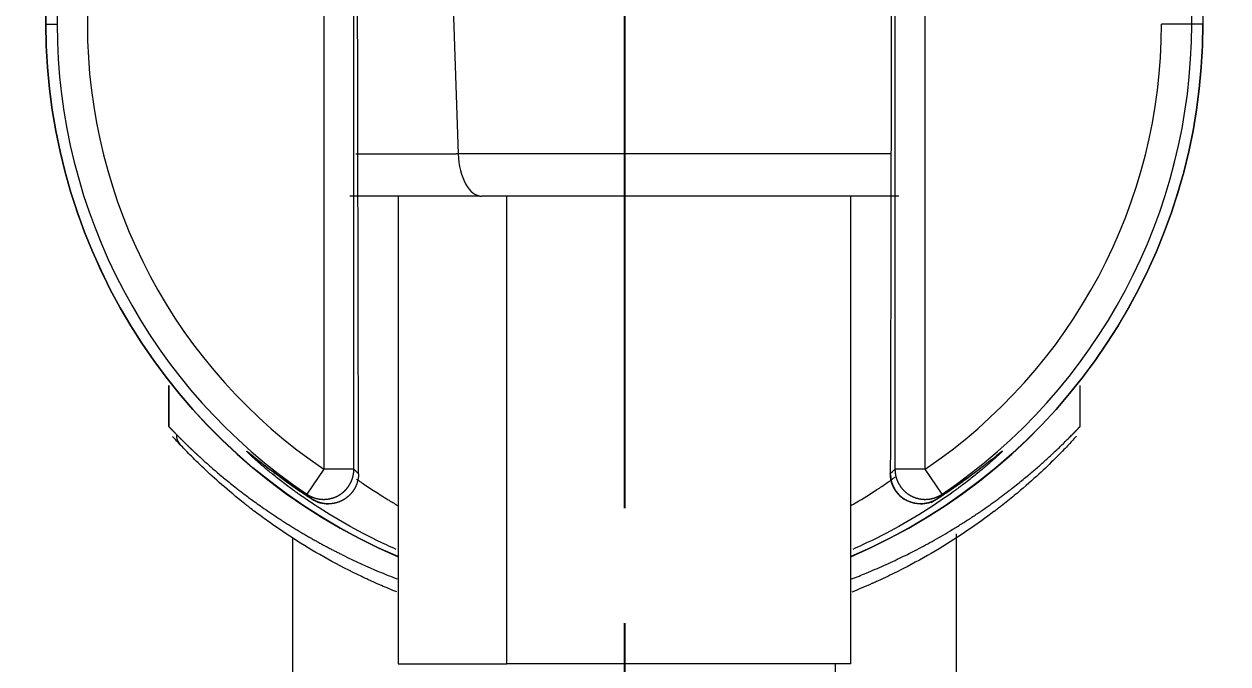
# Model space of a CAD drawing. Header units: millimetres. Extents: x 2915 to 5291, y 1031 to 4391.
# Drawn here: x 4762.4 to 4802.29, y 2515.48 to 2536.68 of the extents above; entities that cross this region are included whole.
import ezdxf

# ---------------------------------------------------------------- set-up
doc = ezdxf.new("R2010")
doc.units = ezdxf.units.MM
doc.linetypes.add('CENTERX2', pattern=[20.32, 12.7, -2.54, 2.54, -2.54])
doc.layers.add('CENTER', color=1, linetype='CENTERX2')
doc.styles.get("Standard").update_dxf_attribs({"font": 'arial.ttf'})
doc.dimstyles.new('ISO-25', dxfattribs={"dimtxt": 17, "dimasz": 17, "dimexe": 1.25, "dimexo": 0.625, "dimgap": 5, "dimtad": 1, "dimtih": 1, "dimtoh": 1, "dimdec": 1, "dimdsep": 46, "dimtxsty": 'Standard', "dimcen": 0, "dimclrd": 3, "dimclre": 3, "dimclrt": 4, "dimadec": 0, "dimazin": 0, "dimtfac": 1, "dimtdec": 1, "dimtmove": 0, "dimatfit": 3, "dimfxl": 1, "dimarcsym": 0})

# ---------------------------------------------------------------- blocks, each defined once
blk = doc.blocks.new('*D11')
at = {"color": 3, "lineweight": -2, "transparency": 16777216}
for p, q in [((4462.48, 3133.446), (4222.196, 3133.446)), ((4223.446, 3116.446), (4223.446, 2549.911)), ((4223.446, 1951.089), (4223.446, 2517.623)), ((4801.666, 1934.089), (4222.196, 1934.089))]:
    blk.add_line(p, q, dxfattribs=at)
at = {"color": 3, "transparency": 16777216}
for points in [[(4220.612, 3116.446), (4226.279, 3116.446), (4223.446, 3133.446)], [(4220.612, 1951.089), (4226.279, 1951.089), (4223.446, 1934.089)]]:
    blk.add_solid(points, dxfattribs=at)
at = {"layer": 'Defpoints', "color": 0, "transparency": 16777216}
for p in [(4463.105, 3133.446), (4223.446, 1934.089), (4802.291, 1934.089)]:
    blk.add_point(p, dxfattribs=at)
at = {"color": 4, "transparency": 16777216, "insert": (4223.446, 2533.767), "char_height": 17, "attachment_point": 5}
blk.add_mtext('(1180~1430)', dxfattribs=at)

msp = doc.modelspace()

# ---------------------------------------------------------------- linework, layer by layer
at = {"linetype": 'Continuous', "lineweight": 13, "extrusion": (0, 1, 0)}
for p, q in [((4775.824, 2560.27), (4776.782, 2532.384)), ((4772.326, 2551.431), (4772.326, 2521.935)), ((4773.325, 2521.935), (4773.325, 2551.431)), ((4792.257, 2521.935), (4792.257, 2551.431)), ((4763.12, 2536.683), (4763.492, 2536.683)), ((4801.091, 2536.683), (4800.091, 2536.683)), ((4801.463, 2536.683), (4801.091, 2536.683)), ((4773.386, 2532.384), (4776.711, 2532.384)), ((4776.782, 2532.384), (4776.711, 2532.384)), ((4791.13, 2532.384), (4776.782, 2532.384)), ((4778.391, 2515.483), (4778.391, 2530.983)), ((4767.191, 2523.35), (4767.191, 2524.708)), ((4772.326, 2521.935), (4771.766, 2521.106)), ((4773.325, 2521.935), (4772.326, 2521.935)), ((4792.257, 2521.935), (4791.258, 2521.935)), ((4792.817, 2521.106), (4792.257, 2521.935))]:
    msp.add_line(p, q, dxfattribs=at)
at = {"linetype": 'Continuous', "lineweight": 18, "extrusion": (0, 1, 0)}
for p, q in [((4791.258, 2551.431), (4791.258, 2521.935)), ((4777.501, 2530.983), (4773.196, 2530.983)), ((4774.791, 2530.983), (4774.791, 2515.483)), ((4777.501, 2530.983), (4777.561, 2530.983)), ((4791.387, 2530.983), (4777.561, 2530.983)), ((4789.791, 2515.483), (4789.791, 2530.983)), ((4767.191, 2524.708), (4767.191, 2523.35)), ((4797.391, 2523.35), (4797.391, 2524.708)), ((4793.291, 2520.956), (4793.291, 2520.97)), ((4771.291, 2519.662), (4771.291, 2282.484)), ((4793.291, 2282.484), (4793.291, 2519.789)), ((4774.791, 2515.483), (4778.391, 2515.483)), ((4789.791, 2515.483), (4778.391, 2515.483))]:
    msp.add_line(p, q, dxfattribs=at)
at = {"linetype": 'Continuous', "lineweight": 13}
for radius, start, end in [(18.799, 124.0485, 180), (18.799, 0, 55.9515), (17.799, 124.0485, 235.9515), (18.799, 180, 235.9515), (17.799, 304.0485, 0.0007), (18.799, 304.0485, 0)]:
    msp.add_arc((4782.291, 2536.683), radius, start, end, dxfattribs=at)
at = {"linetype": 'Continuous', "lineweight": 18}
for centre, radius, start, end in [((4782.291, 2536.683), 19.175, 128.2528, 180), ((4782.291, 2536.683), 19.175, 0, 51.7472), ((4782.291, 2536.683), 19.175, 180, 246.9769), ((4782.291, 2536.683), 19.172, 180, 246.9698), ((4782.291, 2536.683), 19.175, 293.0231, 0), ((4782.291, 2536.683), 19.172, 293.0302, 0), ((4792.103, 2521.785), 1, 179.9103, 182.4278), ((4792.103, 2521.785), 1, 182.4278, 270), ((4772.48, 2521.785), 1, 237.3519, 270), ((4792.103, 2521.785), 1, 270, 302.3973)]:
    msp.add_arc(centre, radius, start, end, dxfattribs=at)
at = {"linetype": 'Continuous', "lineweight": 18, "extrusion": (0, 0, -1)}
for start, end in [(0, 51.7416), (128.2584, 180)]:
    msp.add_arc((-4782.291, 2536.683), 19.172, start, end, dxfattribs=at)
at = {"linetype": 'Continuous', "lineweight": 13, "extrusion": (0, 0, -1)}
for start, end in [(293.0287, 0), (180, 246.9713)]:
    msp.add_arc((-4782.291, 2536.683), 19.172, start, end, dxfattribs=at)
at = {"linetype": 'Continuous', "lineweight": 13}
msp.add_ellipse((4777.561, 2532.483), major_axis=(0, -1.5), ratio=0.520085, start_param=4.778395, end_param=6.283185, dxfattribs=at)
at = {"linetype": 'Continuous', "lineweight": 18}
for points, degree in [([(4773.48, 2521.785), (4773.459, 2531.696), (4773.44, 2541.61), (4773.422, 2551.525)], 3), ([(4791.161, 2551.525), (4791.143, 2541.61), (4791.124, 2531.696), (4791.103, 2521.785)], 3), ([(4789.291, 2514.781), (4789.291, 2515.483)], 1)]:
    msp.add_open_spline(points, degree=degree, dxfattribs=at)
for points, knots in [([(4767.191, 2523.35), (4767.191, 2523.35), (4767.192, 2523.35), (4767.192, 2523.349), (4767.192, 2523.349), (4767.193, 2523.348), (4767.194, 2523.347), (4767.195, 2523.346), (4767.196, 2523.345), (4767.197, 2523.343), (4767.199, 2523.341), (4767.201, 2523.339), (4767.203, 2523.337), (4767.205, 2523.335), (4767.207, 2523.332), (4767.21, 2523.33), (4767.213, 2523.327), (4767.216, 2523.324), (4767.219, 2523.32), (4767.222, 2523.317), (4767.226, 2523.313), (4767.23, 2523.309), (4767.233, 2523.305), (4767.238, 2523.301), (4767.242, 2523.296), (4767.246, 2523.291), (4767.251, 2523.286), (4767.256, 2523.281), (4767.261, 2523.276), (4767.267, 2523.27), (4767.272, 2523.264), (4767.278, 2523.258), (4767.284, 2523.252), (4767.29, 2523.246), (4767.296, 2523.239), (4767.303, 2523.232), (4767.309, 2523.226), (4767.316, 2523.218), (4767.323, 2523.211), (4767.331, 2523.203), (4767.338, 2523.196), (4767.346, 2523.188), (4767.354, 2523.179), (4767.362, 2523.171), (4767.371, 2523.162), (4767.379, 2523.154), (4767.388, 2523.145), (4767.397, 2523.135), (4767.406, 2523.126), (4767.415, 2523.116), (4767.425, 2523.107), (4767.435, 2523.097), (4767.441, 2523.09), (4767.445, 2523.086)], [0, 0, 0, 0, 0.019123, 0.038262, 0.057416, 0.076585, 0.095771, 0.114972, 0.13419, 0.153424, 0.172676, 0.191945, 0.211231, 0.230535, 0.249857, 0.269197, 0.288556, 0.307934, 0.327331, 0.346747, 0.366182, 0.385638, 0.405114, 0.42461, 0.444127, 0.463664, 0.483223, 0.502803, 0.522405, 0.542029, 0.561675, 0.581343, 0.601034, 0.620749, 0.640486, 0.660246, 0.680031, 0.699839, 0.719672, 0.739528, 0.75941, 0.779316, 0.799248, 0.819205, 0.839188, 0.859196, 0.879231, 0.899292, 0.919379, 0.939494, 0.959635, 0.979804, 1, 1, 1, 1]), ([(4767.445, 2523.086), (4767.444, 2523.055), (4767.447, 2522.992), (4767.48, 2522.869), (4767.531, 2522.787), (4767.573, 2522.743)], [0, 0, 0, 0, 0.249889, 0.499926, 1, 1, 1, 1]), ([(4767.445, 2523.086), (4767.448, 2523.083), (4767.454, 2523.077), (4767.463, 2523.068), (4767.473, 2523.058), (4767.482, 2523.048), (4767.492, 2523.038), (4767.502, 2523.028), (4767.513, 2523.017), (4767.523, 2523.007), (4767.534, 2522.996), (4767.545, 2522.985), (4767.556, 2522.974), (4767.567, 2522.962), (4767.579, 2522.951), (4767.59, 2522.939), (4767.602, 2522.927), (4767.614, 2522.915), (4767.627, 2522.903), (4767.639, 2522.89), (4767.652, 2522.878), (4767.665, 2522.865), (4767.678, 2522.852), (4767.691, 2522.839), (4767.705, 2522.825), (4767.719, 2522.812), (4767.733, 2522.798), (4767.747, 2522.784), (4767.761, 2522.77), (4767.776, 2522.756), (4767.791, 2522.741), (4767.806, 2522.727), (4767.821, 2522.712), (4767.836, 2522.697), (4767.852, 2522.682), (4767.868, 2522.666), (4767.884, 2522.651), (4767.901, 2522.635), (4767.917, 2522.619), (4767.934, 2522.603), (4767.951, 2522.587), (4767.969, 2522.571), (4767.986, 2522.554), (4768.004, 2522.537), (4768.022, 2522.52), (4768.04, 2522.503), (4768.059, 2522.486), (4768.078, 2522.468), (4768.097, 2522.45), (4768.116, 2522.432), (4768.135, 2522.414), (4768.155, 2522.396), (4768.175, 2522.378), (4768.195, 2522.359), (4768.283, 2522.279), (4768.452, 2522.125), (4768.729, 2521.882), (4769.055, 2521.609), (4769.335, 2521.385), (4769.55, 2521.218), (4769.685, 2521.114), (4769.843, 2520.995), (4770.025, 2520.861), (4770.234, 2520.712), (4770.471, 2520.548), (4770.737, 2520.369), (4770.97, 2520.217), (4771.156, 2520.099), (4771.284, 2520.019), (4771.411, 2519.941), (4771.538, 2519.865), (4771.664, 2519.79), (4771.79, 2519.716), (4771.915, 2519.645), (4772.039, 2519.575), (4772.163, 2519.506), (4772.285, 2519.439), (4772.407, 2519.374), (4772.527, 2519.31), (4772.646, 2519.248), (4772.764, 2519.188), (4772.881, 2519.129), (4773.33, 2518.905), (4773.949, 2518.622), (4774.561, 2518.377), (4774.764, 2518.299)], [0, 0, 0, 0, 0.003634, 0.00728, 0.010937, 0.014607, 0.018289, 0.021983, 0.025689, 0.029407, 0.033137, 0.03688, 0.040634, 0.044401, 0.048181, 0.051972, 0.055776, 0.059592, 0.063421, 0.067262, 0.071116, 0.074982, 0.078861, 0.082752, 0.086656, 0.090572, 0.094502, 0.098443, 0.102398, 0.106365, 0.110345, 0.114337, 0.118343, 0.122361, 0.126392, 0.130436, 0.134493, 0.138563, 0.142645, 0.146741, 0.15085, 0.154971, 0.159106, 0.163254, 0.167415, 0.171589, 0.175776, 0.179976, 0.184189, 0.188416, 0.192655, 0.196908, 0.201175, 0.205454, 0.209747, 0.256267, 0.306694, 0.361046, 0.419334, 0.435988, 0.455338, 0.477382, 0.502122, 0.529557, 0.559688, 0.592514, 0.628035, 0.642894, 0.657516, 0.671901, 0.686049, 0.69996, 0.713633, 0.72707, 0.74027, 0.753233, 0.765959, 0.778448, 0.7907, 0.802716, 0.814496, 0.826038, 0.837345, 0.946844, 1, 1, 1, 1]), ([(4789.822, 2518.3), (4789.985, 2518.363), (4790.348, 2518.507), (4790.902, 2518.746), (4791.373, 2518.965), (4791.737, 2519.146), (4792.002, 2519.282), (4792.278, 2519.428), (4792.564, 2519.586), (4792.858, 2519.755), (4793.16, 2519.934), (4793.413, 2520.09), (4793.616, 2520.219), (4793.767, 2520.317), (4793.916, 2520.415), (4794.062, 2520.514), (4794.205, 2520.612), (4794.344, 2520.71), (4794.478, 2520.806), (4794.608, 2520.899), (4794.733, 2520.991), (4794.853, 2521.081), (4794.97, 2521.169), (4795.113, 2521.28), (4795.28, 2521.411), (4795.466, 2521.56), (4795.637, 2521.701), (4795.795, 2521.834), (4795.941, 2521.959), (4796.075, 2522.077), (4796.199, 2522.187), (4796.351, 2522.325), (4796.524, 2522.485), (4796.708, 2522.659), (4796.866, 2522.813), (4797, 2522.947), (4797.083, 2523.031), (4797.13, 2523.078), (4797.149, 2523.097), (4797.167, 2523.116), (4797.184, 2523.133), (4797.201, 2523.15), (4797.216, 2523.167), (4797.232, 2523.182), (4797.246, 2523.197), (4797.26, 2523.211), (4797.273, 2523.225), (4797.285, 2523.238), (4797.297, 2523.25), (4797.308, 2523.261), (4797.318, 2523.272), (4797.328, 2523.282), (4797.336, 2523.291), (4797.345, 2523.3), (4797.352, 2523.308), (4797.359, 2523.315), (4797.365, 2523.322), (4797.371, 2523.328), (4797.376, 2523.333), (4797.38, 2523.337), (4797.384, 2523.341), (4797.386, 2523.344), (4797.389, 2523.347), (4797.39, 2523.349), (4797.391, 2523.35), (4797.391, 2523.35), (4797.391, 2523.35)], [0, 0, 0, 0, 0.035627, 0.080148, 0.126614, 0.147211, 0.169241, 0.192704, 0.217602, 0.243934, 0.271701, 0.300903, 0.315894, 0.33089, 0.34589, 0.360893, 0.375901, 0.390912, 0.405494, 0.419862, 0.434015, 0.447955, 0.46168, 0.475192, 0.49994, 0.523828, 0.546855, 0.569024, 0.590336, 0.610792, 0.630393, 0.649143, 0.686706, 0.722989, 0.758013, 0.791803, 0.824387, 0.830654, 0.836904, 0.843137, 0.849352, 0.855551, 0.861734, 0.8679, 0.874051, 0.880186, 0.886305, 0.892409, 0.898499, 0.904574, 0.910634, 0.91668, 0.922712, 0.928731, 0.934737, 0.940729, 0.946709, 0.952676, 0.958632, 0.964575, 0.970506, 0.976427, 0.982336, 0.988234, 0.994122, 1, 1, 1, 1]), ([(4797.391, 2523.35), (4797.391, 2523.35), (4797.391, 2523.35), (4797.391, 2523.349), (4797.391, 2523.349), (4797.39, 2523.348), (4797.389, 2523.347), (4797.388, 2523.346), (4797.387, 2523.345), (4797.386, 2523.343), (4797.384, 2523.342), (4797.382, 2523.34), (4797.38, 2523.338), (4797.378, 2523.335), (4797.376, 2523.333), (4797.373, 2523.33), (4797.37, 2523.327), (4797.368, 2523.324), (4797.364, 2523.321), (4797.361, 2523.317), (4797.358, 2523.314), (4797.354, 2523.31), (4797.35, 2523.306), (4797.346, 2523.301), (4797.342, 2523.297), (4797.337, 2523.292), (4797.333, 2523.287), (4797.328, 2523.282), (4797.323, 2523.277), (4797.317, 2523.271), (4797.312, 2523.266), (4797.306, 2523.26), (4797.301, 2523.254), (4797.294, 2523.247), (4797.288, 2523.241), (4797.282, 2523.234), (4797.275, 2523.227), (4797.268, 2523.22), (4797.261, 2523.213), (4797.254, 2523.206), (4797.247, 2523.198), (4797.239, 2523.19), (4797.231, 2523.182), (4797.223, 2523.174), (4797.215, 2523.165), (4797.207, 2523.156), (4797.198, 2523.148), (4797.189, 2523.138), (4797.18, 2523.129), (4797.171, 2523.12), (4797.161, 2523.11), (4797.152, 2523.1), (4797.145, 2523.093), (4797.142, 2523.09)], [0, 0, 0, 0, 0.019102, 0.03822, 0.057354, 0.076505, 0.095673, 0.114857, 0.134059, 0.153279, 0.172516, 0.191771, 0.211045, 0.230337, 0.249648, 0.268979, 0.288329, 0.307698, 0.327088, 0.346497, 0.365927, 0.385378, 0.40485, 0.424343, 0.443857, 0.463394, 0.482952, 0.502532, 0.522135, 0.541761, 0.56141, 0.581082, 0.600778, 0.620497, 0.64024, 0.660008, 0.6798, 0.699616, 0.719458, 0.739325, 0.759218, 0.779136, 0.79908, 0.81905, 0.839047, 0.85907, 0.87912, 0.899198, 0.919303, 0.939435, 0.959595, 0.979783, 1, 1, 1, 1]), ([(4767.573, 2522.743), (4767.484, 2522.837), (4767.418, 2522.908), (4767.344, 2522.989), (4767.324, 2523.01), (4767.318, 2523.017)], [0, 0, 0, 0, 0.571766, 0.571766, 1, 1, 1, 1]), ([(4774.744, 2517.868), (4774.574, 2517.937), (4774.294, 2518.053), (4773.964, 2518.2), (4773.776, 2518.286), (4773.682, 2518.33), (4773.635, 2518.352), (4773.612, 2518.363), (4773.6, 2518.368), (4773.594, 2518.371), (4773.592, 2518.373), (4773.59, 2518.373), (4773.589, 2518.374), (4773.589, 2518.374), (4773.194, 2518.562), (4772.818, 2518.756), (4772.101, 2519.153), (4771.762, 2519.356), (4771.117, 2519.765), (4770.812, 2519.971), (4770.38, 2520.279), (4770.24, 2520.381), (4770.036, 2520.534), (4769.936, 2520.611), (4769.821, 2520.7), (4769.765, 2520.744), (4769.737, 2520.766), (4769.723, 2520.777), (4769.716, 2520.783), (4769.712, 2520.786), (4769.71, 2520.787), (4769.71, 2520.788), (4769.709, 2520.788), (4769.709, 2520.788), (4769.428, 2521.011), (4769.175, 2521.223), (4768.723, 2521.618), (4768.524, 2521.801), (4768.173, 2522.133), (4768.022, 2522.282), (4767.765, 2522.542), (4767.659, 2522.653), (4767.573, 2522.743)], [0, 0, 0, 0, 0.043493, 0.071626, 0.085692, 0.092725, 0.096242, 0.098, 0.098879, 0.099319, 0.099538, 0.099648, 0.099648, 0.099758, 0.099758, 0.212288, 0.212288, 0.324819, 0.324819, 0.437349, 0.437349, 0.493614, 0.493614, 0.521746, 0.535813, 0.542846, 0.546362, 0.548121, 0.549, 0.549439, 0.549659, 0.549769, 0.549769, 0.549879, 0.549879, 0.662409, 0.662409, 0.77494, 0.77494, 0.88747, 0.88747, 1, 1, 1, 1]), ([(4797.267, 2523.02), (4797.267, 2523.02), (4797.265, 2523.017), (4797.238, 2522.988), (4797.141, 2522.883), (4797.069, 2522.805), (4796.878, 2522.605), (4796.759, 2522.481), (4796.468, 2522.191), (4796.297, 2522.024), (4795.898, 2521.653), (4795.67, 2521.448), (4795.282, 2521.119), (4795.145, 2521.005), (4794.927, 2520.83), (4794.815, 2520.741), (4794.679, 2520.636), (4794.609, 2520.582), (4794.574, 2520.556), (4794.557, 2520.542), (4794.548, 2520.536), (4794.543, 2520.532), (4794.541, 2520.531), (4794.54, 2520.53), (4794.54, 2520.529), (4794.539, 2520.529), (4794.539, 2520.529), (4794.267, 2520.323), (4793.98, 2520.116), (4793.373, 2519.704), (4793.053, 2519.499), (4792.381, 2519.095), (4792.027, 2518.897), (4791.472, 2518.608), (4791.283, 2518.513), (4790.992, 2518.373), (4790.845, 2518.303), (4790.671, 2518.223), (4790.583, 2518.184), (4790.539, 2518.164), (4790.517, 2518.154), (4790.505, 2518.15), (4790.5, 2518.147), (4790.498, 2518.146), (4790.496, 2518.145), (4790.495, 2518.145), (4790.275, 2518.047), (4790.052, 2517.954), (4789.827, 2517.863)], [0, 0, 0, 0, 0.003524, 0.098219, 0.098219, 0.192914, 0.192914, 0.287609, 0.287609, 0.382304, 0.382304, 0.476999, 0.476999, 0.524347, 0.524347, 0.548021, 0.559857, 0.565776, 0.568735, 0.570215, 0.570955, 0.571324, 0.571509, 0.571602, 0.571648, 0.571648, 0.571694, 0.571694, 0.666389, 0.666389, 0.761084, 0.761084, 0.855779, 0.855779, 0.903127, 0.903127, 0.926801, 0.938638, 0.944556, 0.947515, 0.948995, 0.949735, 0.950105, 0.95029, 0.95029, 0.950474, 0.950474, 1, 1, 1, 1]), ([(4769.795, 2522.514), (4769.795, 2522.515), (4769.809, 2522.509), (4770.283, 2522.106), (4771.247, 2521.429), (4771.939, 2520.944)], [0, 0, 0, 0, 0.042575, 0.487991, 1, 1, 1, 1]), ([(4792.461, 2520.828), (4793.176, 2521.318), (4794.19, 2522.015), (4794.753, 2522.493), (4794.784, 2522.514), (4794.784, 2522.513)], [0, 0, 0, 0, 0.492443, 0.920594, 1, 1, 1, 1]), ([(4771.766, 2521.106), (4771.77, 2521.104), (4771.778, 2521.098), (4771.791, 2521.09), (4771.804, 2521.082), (4771.817, 2521.074), (4771.83, 2521.067), (4771.843, 2521.059), (4771.856, 2521.052), (4771.869, 2521.045), (4771.883, 2521.039), (4771.896, 2521.032), (4771.91, 2521.026), (4771.923, 2521.02), (4771.937, 2521.014), (4771.951, 2521.008), (4771.964, 2521.003), (4771.978, 2520.997), (4771.992, 2520.992), (4772.006, 2520.988), (4772.02, 2520.983), (4772.034, 2520.979), (4772.048, 2520.974), (4772.062, 2520.97), (4772.077, 2520.967), (4772.091, 2520.963), (4772.105, 2520.96), (4772.119, 2520.957), (4772.133, 2520.954), (4772.148, 2520.951), (4772.162, 2520.949), (4772.176, 2520.947), (4772.191, 2520.944), (4772.205, 2520.943), (4772.219, 2520.941), (4772.234, 2520.94), (4772.248, 2520.938), (4772.263, 2520.937), (4772.277, 2520.937), (4772.291, 2520.936), (4772.305, 2520.936), (4772.32, 2520.935), (4772.334, 2520.935), (4772.348, 2520.936), (4772.363, 2520.936), (4772.377, 2520.937), (4772.391, 2520.938), (4772.405, 2520.939), (4772.419, 2520.94), (4772.433, 2520.941), (4772.447, 2520.943), (4772.461, 2520.945), (4772.475, 2520.947), (4772.489, 2520.949), (4772.503, 2520.951), (4772.516, 2520.954), (4772.53, 2520.957), (4772.544, 2520.96), (4772.557, 2520.963), (4772.571, 2520.966), (4772.584, 2520.97), (4772.598, 2520.973), (4772.611, 2520.977), (4772.624, 2520.981), (4772.637, 2520.986), (4772.65, 2520.99), (4772.663, 2520.995), (4772.676, 2520.999), (4772.689, 2521.004), (4772.702, 2521.009), (4772.715, 2521.015), (4772.727, 2521.02), (4772.74, 2521.026), (4772.752, 2521.031), (4772.764, 2521.037), (4772.776, 2521.043), (4772.788, 2521.049), (4772.8, 2521.056), (4772.812, 2521.062), (4772.824, 2521.069), (4772.836, 2521.076), (4772.847, 2521.083), (4772.858, 2521.09), (4772.87, 2521.097), (4772.881, 2521.104), (4772.892, 2521.112), (4772.903, 2521.12), (4772.914, 2521.127), (4772.924, 2521.135), (4772.935, 2521.143), (4772.946, 2521.151), (4772.956, 2521.16), (4772.966, 2521.168), (4772.976, 2521.177), (4772.986, 2521.185), (4772.996, 2521.194), (4773.006, 2521.203), (4773.015, 2521.212), (4773.025, 2521.221), (4773.034, 2521.23), (4773.043, 2521.24), (4773.052, 2521.249), (4773.061, 2521.259), (4773.07, 2521.268), (4773.078, 2521.278), (4773.087, 2521.288), (4773.095, 2521.298), (4773.103, 2521.308), (4773.111, 2521.318), (4773.119, 2521.328), (4773.127, 2521.338), (4773.134, 2521.348), (4773.142, 2521.359), (4773.149, 2521.369), (4773.156, 2521.38), (4773.163, 2521.391), (4773.17, 2521.401), (4773.177, 2521.412), (4773.184, 2521.423), (4773.19, 2521.434), (4773.196, 2521.445), (4773.202, 2521.456), (4773.208, 2521.467), (4773.214, 2521.478), (4773.22, 2521.489), (4773.225, 2521.501), (4773.231, 2521.512), (4773.236, 2521.523), (4773.241, 2521.535), (4773.246, 2521.546), (4773.251, 2521.558), (4773.255, 2521.569), (4773.26, 2521.581), (4773.264, 2521.592), (4773.268, 2521.604), (4773.272, 2521.616), (4773.276, 2521.627), (4773.28, 2521.639), (4773.284, 2521.651), (4773.287, 2521.662), (4773.29, 2521.674), (4773.293, 2521.686), (4773.296, 2521.698), (4773.299, 2521.71), (4773.302, 2521.722), (4773.304, 2521.733), (4773.307, 2521.745), (4773.309, 2521.757), (4773.311, 2521.769), (4773.313, 2521.781), (4773.315, 2521.793), (4773.317, 2521.805), (4773.318, 2521.817), (4773.319, 2521.828), (4773.321, 2521.84), (4773.322, 2521.852), (4773.323, 2521.864), (4773.323, 2521.876), (4773.324, 2521.888), (4773.325, 2521.9), (4773.325, 2521.911), (4773.325, 2521.923), (4773.325, 2521.931), (4773.325, 2521.935)], [0, 0, 0, 0, 0.006991, 0.013971, 0.020942, 0.027903, 0.034855, 0.041796, 0.048728, 0.05565, 0.062562, 0.069464, 0.076356, 0.083239, 0.090111, 0.096974, 0.103827, 0.110671, 0.117504, 0.124328, 0.131142, 0.137946, 0.14474, 0.151524, 0.158299, 0.165063, 0.171818, 0.178563, 0.185299, 0.192024, 0.19874, 0.205445, 0.212141, 0.218827, 0.225504, 0.23217, 0.238827, 0.245474, 0.252111, 0.258738, 0.265356, 0.271963, 0.278561, 0.285149, 0.291728, 0.298296, 0.304855, 0.311404, 0.317943, 0.324472, 0.330991, 0.337501, 0.344001, 0.350491, 0.356972, 0.363442, 0.369903, 0.376354, 0.382795, 0.389227, 0.395649, 0.402061, 0.408463, 0.414856, 0.421238, 0.427611, 0.433975, 0.440328, 0.446672, 0.453006, 0.45933, 0.465645, 0.47195, 0.478245, 0.48453, 0.490806, 0.497072, 0.503328, 0.509575, 0.515811, 0.522039, 0.528256, 0.534464, 0.540662, 0.54685, 0.553029, 0.559198, 0.565357, 0.571507, 0.577647, 0.583778, 0.589898, 0.596009, 0.602111, 0.608202, 0.614285, 0.620357, 0.62642, 0.632473, 0.638517, 0.64455, 0.650575, 0.656589, 0.662594, 0.66859, 0.674576, 0.680552, 0.686519, 0.692476, 0.698423, 0.704361, 0.710289, 0.716208, 0.722117, 0.728016, 0.733906, 0.739787, 0.745658, 0.751519, 0.757371, 0.763213, 0.769045, 0.774868, 0.780682, 0.786486, 0.79228, 0.798065, 0.80384, 0.809606, 0.815363, 0.821109, 0.826847, 0.832574, 0.838293, 0.844001, 0.849701, 0.85539, 0.861071, 0.866741, 0.872403, 0.878054, 0.883697, 0.88933, 0.894953, 0.900567, 0.906171, 0.911766, 0.917352, 0.922928, 0.928494, 0.934051, 0.939599, 0.945137, 0.950666, 0.956185, 0.961695, 0.967195, 0.972686, 0.978168, 0.98364, 0.989103, 0.994556, 1, 1, 1, 1]), ([(4791.258, 2521.935), (4791.258, 2521.93), (4791.258, 2521.919), (4791.258, 2521.903), (4791.259, 2521.887), (4791.26, 2521.871), (4791.261, 2521.855), (4791.262, 2521.839), (4791.264, 2521.823), (4791.266, 2521.807), (4791.268, 2521.791), (4791.271, 2521.775), (4791.274, 2521.759), (4791.277, 2521.742), (4791.28, 2521.726), (4791.284, 2521.71), (4791.287, 2521.694), (4791.291, 2521.678), (4791.296, 2521.662), (4791.301, 2521.646), (4791.305, 2521.631), (4791.311, 2521.615), (4791.316, 2521.599), (4791.322, 2521.583), (4791.328, 2521.568), (4791.334, 2521.552), (4791.341, 2521.537), (4791.348, 2521.521), (4791.355, 2521.506), (4791.362, 2521.491), (4791.37, 2521.475), (4791.378, 2521.46), (4791.386, 2521.445), (4791.395, 2521.431), (4791.404, 2521.416), (4791.413, 2521.401), (4791.422, 2521.387), (4791.432, 2521.372), (4791.441, 2521.358), (4791.452, 2521.344), (4791.462, 2521.33), (4791.473, 2521.317), (4791.484, 2521.303), (4791.495, 2521.289), (4791.506, 2521.276), (4791.518, 2521.263), (4791.53, 2521.25), (4791.542, 2521.237), (4791.554, 2521.225), (4791.567, 2521.213), (4791.58, 2521.2), (4791.593, 2521.188), (4791.607, 2521.177), (4791.62, 2521.165), (4791.634, 2521.154), (4791.648, 2521.143), (4791.663, 2521.132), (4791.677, 2521.121), (4791.692, 2521.111), (4791.707, 2521.101), (4791.722, 2521.091), (4791.738, 2521.081), (4791.753, 2521.072), (4791.769, 2521.063), (4791.785, 2521.054), (4791.802, 2521.046), (4791.818, 2521.037), (4791.835, 2521.03), (4791.851, 2521.022), (4791.868, 2521.015), (4791.885, 2521.007), (4791.903, 2521.001), (4791.92, 2520.994), (4791.938, 2520.988), (4791.956, 2520.982), (4791.973, 2520.977), (4791.991, 2520.972), (4792.01, 2520.967), (4792.028, 2520.962), (4792.046, 2520.958), (4792.065, 2520.954), (4792.083, 2520.951), (4792.102, 2520.948), (4792.121, 2520.945), (4792.14, 2520.942), (4792.159, 2520.94), (4792.178, 2520.939), (4792.197, 2520.937), (4792.216, 2520.936), (4792.235, 2520.936), (4792.255, 2520.935), (4792.274, 2520.936), (4792.293, 2520.936), (4792.313, 2520.937), (4792.332, 2520.938), (4792.352, 2520.94), (4792.371, 2520.942), (4792.39, 2520.944), (4792.41, 2520.947), (4792.429, 2520.95), (4792.449, 2520.954), (4792.468, 2520.958), (4792.487, 2520.962), (4792.506, 2520.967), (4792.526, 2520.972), (4792.545, 2520.977), (4792.564, 2520.983), (4792.583, 2520.99), (4792.601, 2520.996), (4792.62, 2521.003), (4792.639, 2521.011), (4792.657, 2521.019), (4792.676, 2521.027), (4792.694, 2521.035), (4792.712, 2521.044), (4792.73, 2521.054), (4792.748, 2521.064), (4792.765, 2521.074), (4792.783, 2521.084), (4792.8, 2521.095), (4792.811, 2521.103), (4792.817, 2521.106)], [0, 0, 0, 0, 0.007367, 0.014752, 0.022154, 0.029573, 0.03701, 0.044464, 0.051935, 0.059423, 0.066929, 0.074452, 0.081992, 0.08955, 0.097125, 0.104717, 0.112326, 0.119953, 0.127598, 0.135259, 0.142938, 0.150635, 0.158348, 0.16608, 0.173828, 0.181594, 0.189378, 0.197178, 0.204997, 0.212832, 0.220686, 0.228556, 0.236444, 0.24435, 0.252273, 0.260214, 0.268172, 0.276147, 0.28414, 0.292151, 0.300179, 0.308225, 0.316288, 0.324369, 0.332468, 0.340584, 0.348718, 0.356869, 0.365038, 0.373224, 0.381428, 0.38965, 0.39789, 0.406147, 0.414422, 0.422714, 0.431024, 0.439352, 0.447698, 0.456061, 0.464442, 0.472841, 0.481257, 0.489692, 0.498144, 0.506613, 0.515101, 0.523606, 0.532129, 0.54067, 0.549229, 0.557806, 0.5664, 0.575012, 0.583642, 0.59229, 0.600956, 0.609639, 0.618341, 0.62706, 0.635798, 0.644553, 0.653326, 0.662117, 0.670925, 0.679752, 0.688597, 0.697459, 0.70634, 0.715238, 0.724155, 0.733089, 0.742041, 0.751011, 0.76, 0.769006, 0.77803, 0.787072, 0.796132, 0.80521, 0.814306, 0.82342, 0.832552, 0.841702, 0.850869, 0.860055, 0.869259, 0.878481, 0.887721, 0.896978, 0.906254, 0.915548, 0.92486, 0.934189, 0.943537, 0.952902, 0.962286, 0.971688, 0.981107, 0.990545, 1, 1, 1, 1]), ([(4773.48, 2521.785), (4773.48, 2521.78), (4773.48, 2521.77), (4773.479, 2521.754), (4773.479, 2521.738), (4773.478, 2521.722), (4773.476, 2521.706), (4773.475, 2521.69), (4773.473, 2521.674), (4773.471, 2521.658), (4773.469, 2521.642), (4773.467, 2521.626), (4773.464, 2521.61), (4773.461, 2521.594), (4773.458, 2521.578), (4773.454, 2521.562), (4773.45, 2521.546), (4773.446, 2521.53), (4773.442, 2521.515), (4773.437, 2521.499), (4773.433, 2521.483), (4773.427, 2521.467), (4773.422, 2521.452), (4773.416, 2521.436), (4773.41, 2521.42), (4773.404, 2521.405), (4773.398, 2521.39), (4773.391, 2521.374), (4773.384, 2521.359), (4773.376, 2521.344), (4773.369, 2521.329), (4773.361, 2521.314), (4773.353, 2521.299), (4773.344, 2521.284), (4773.336, 2521.269), (4773.327, 2521.255), (4773.317, 2521.24), (4773.308, 2521.226), (4773.298, 2521.212), (4773.288, 2521.198), (4773.278, 2521.184), (4773.267, 2521.17), (4773.257, 2521.157), (4773.245, 2521.143), (4773.234, 2521.13), (4773.223, 2521.117), (4773.211, 2521.104), (4773.199, 2521.091), (4773.186, 2521.079), (4773.174, 2521.066), (4773.161, 2521.054), (4773.148, 2521.042), (4773.135, 2521.031), (4773.121, 2521.019), (4773.107, 2521.008), (4773.093, 2520.997), (4773.079, 2520.986), (4773.065, 2520.975), (4773.05, 2520.965), (4773.035, 2520.955), (4773.02, 2520.945), (4773.005, 2520.935), (4772.989, 2520.926), (4772.974, 2520.917), (4772.958, 2520.908), (4772.942, 2520.899), (4772.925, 2520.891), (4772.909, 2520.883), (4772.892, 2520.875), (4772.875, 2520.868), (4772.858, 2520.861), (4772.841, 2520.854), (4772.824, 2520.847), (4772.807, 2520.841), (4772.789, 2520.835), (4772.771, 2520.829), (4772.753, 2520.824), (4772.735, 2520.819), (4772.717, 2520.815), (4772.699, 2520.81), (4772.68, 2520.806), (4772.662, 2520.803), (4772.643, 2520.799), (4772.625, 2520.797), (4772.606, 2520.794), (4772.587, 2520.792), (4772.568, 2520.79), (4772.549, 2520.788), (4772.53, 2520.787), (4772.511, 2520.786), (4772.492, 2520.786), (4772.472, 2520.786), (4772.453, 2520.786), (4772.434, 2520.787), (4772.415, 2520.788), (4772.395, 2520.789), (4772.376, 2520.791), (4772.357, 2520.793), (4772.337, 2520.796), (4772.318, 2520.799), (4772.299, 2520.802), (4772.279, 2520.806), (4772.26, 2520.81), (4772.241, 2520.815), (4772.222, 2520.82), (4772.203, 2520.825), (4772.184, 2520.831), (4772.165, 2520.837), (4772.146, 2520.843), (4772.127, 2520.85), (4772.109, 2520.857), (4772.09, 2520.865), (4772.072, 2520.873), (4772.054, 2520.881), (4772.036, 2520.89), (4772.018, 2520.899), (4772, 2520.908), (4771.982, 2520.918), (4771.965, 2520.929), (4771.947, 2520.939), (4771.936, 2520.947), (4771.93, 2520.95)], [0, 0, 0, 0, 0.007359, 0.014736, 0.022129, 0.029541, 0.036969, 0.044415, 0.051879, 0.05936, 0.066858, 0.074374, 0.081908, 0.089458, 0.097027, 0.104612, 0.112216, 0.119836, 0.127475, 0.13513, 0.142804, 0.150494, 0.158203, 0.165929, 0.173672, 0.181433, 0.189211, 0.197008, 0.204821, 0.212653, 0.220501, 0.228368, 0.236252, 0.244154, 0.252073, 0.26001, 0.267965, 0.275937, 0.283927, 0.291935, 0.29996, 0.308003, 0.316064, 0.324143, 0.332239, 0.340353, 0.348485, 0.356634, 0.364801, 0.372986, 0.381189, 0.38941, 0.397648, 0.405904, 0.414178, 0.42247, 0.430779, 0.439107, 0.447452, 0.455815, 0.464196, 0.472595, 0.481012, 0.489447, 0.497899, 0.50637, 0.514858, 0.523364, 0.531889, 0.540431, 0.548991, 0.557569, 0.566165, 0.574779, 0.583411, 0.592061, 0.600729, 0.609415, 0.618119, 0.62684, 0.63558, 0.644338, 0.653114, 0.661908, 0.67072, 0.679551, 0.688399, 0.697265, 0.706149, 0.715052, 0.723972, 0.732911, 0.741867, 0.750842, 0.759835, 0.768845, 0.777874, 0.786921, 0.795986, 0.80507, 0.814171, 0.82329, 0.832428, 0.841584, 0.850757, 0.859949, 0.869159, 0.878387, 0.887633, 0.896898, 0.90618, 0.915481, 0.924799, 0.934136, 0.943491, 0.952864, 0.962255, 0.971664, 0.981091, 0.990537, 1, 1, 1, 1])]:
    msp.add_open_spline(points, degree=3, knots=knots, dxfattribs=at)
at = {"linetype": 'Continuous', "lineweight": 13}
for points, knots in [([(4774.726, 2519.279), (4774.618, 2519.327), (4774.512, 2519.375), (4773.978, 2519.623), (4773.578, 2519.828), (4772.834, 2520.242), (4772.491, 2520.449), (4772.016, 2520.755), (4771.864, 2520.856), (4771.646, 2521.006), (4771.54, 2521.081), (4771.42, 2521.166), (4771.361, 2521.209), (4771.332, 2521.23), (4771.317, 2521.241), (4771.31, 2521.246), (4771.306, 2521.249), (4771.304, 2521.25), (4771.303, 2521.251), (4771.303, 2521.251), (4771.303, 2521.251), (4771.303, 2521.251), (4771.155, 2521.359), (4771.019, 2521.462), (4770.77, 2521.655), (4770.657, 2521.746), (4770.451, 2521.914), (4770.267, 2522.069), (4770.052, 2522.257), (4769.897, 2522.4), (4769.799, 2522.495), (4769.771, 2522.526), (4769.764, 2522.536), (4769.765, 2522.538), (4769.771, 2522.536), (4769.775, 2522.533), (4769.778, 2522.531), (4769.78, 2522.53), (4769.78, 2522.53), (4769.781, 2522.53), (4769.781, 2522.529), (4769.795, 2522.52), (4769.841, 2522.486), (4769.963, 2522.388), (4770.14, 2522.245), (4770.373, 2522.06), (4770.666, 2521.834), (4770.901, 2521.66), (4771.157, 2521.474), (4771.296, 2521.375), (4771.596, 2521.169), (4771.757, 2521.062), (4771.93, 2520.95)], [0, 0, 0, 0, 0.02157, 0.02157, 0.110518, 0.110518, 0.199466, 0.199466, 0.24394, 0.24394, 0.266177, 0.277296, 0.282855, 0.285635, 0.287025, 0.28772, 0.288067, 0.288241, 0.288328, 0.288371, 0.288371, 0.288415, 0.288415, 0.332889, 0.332889, 0.377363, 0.377363, 0.421837, 0.466311, 0.510785, 0.555259, 0.599733, 0.599733, 0.62197, 0.633089, 0.638648, 0.641428, 0.642817, 0.643512, 0.643512, 0.644207, 0.644207, 0.688681, 0.733155, 0.77763, 0.822104, 0.866578, 0.911052, 0.911052, 0.955526, 0.955526, 1, 1, 1, 1]), ([(4794.613, 2522.382), (4794.661, 2522.421), (4794.701, 2522.453), (4794.748, 2522.49), (4794.769, 2522.505), (4794.787, 2522.519), (4794.795, 2522.524), (4794.798, 2522.527), (4794.8, 2522.528), (4794.8, 2522.528), (4794.801, 2522.529), (4794.801, 2522.529), (4794.816, 2522.538), (4794.826, 2522.541), (4794.785, 2522.496), (4794.688, 2522.401), (4794.533, 2522.259), (4794.318, 2522.071), (4794.135, 2521.917), (4793.93, 2521.749), (4793.816, 2521.658), (4793.63, 2521.513), (4793.532, 2521.439), (4793.411, 2521.348), (4793.349, 2521.302), (4793.317, 2521.278), (4793.301, 2521.267), (4793.293, 2521.261), (4793.289, 2521.258), (4793.287, 2521.256), (4793.286, 2521.256), (4793.285, 2521.255), (4793.285, 2521.255), (4793.285, 2521.255), (4793.02, 2521.061), (4792.73, 2520.86), (4792.097, 2520.452), (4791.754, 2520.244), (4791.01, 2519.831), (4790.61, 2519.625), (4790.074, 2519.376), (4789.966, 2519.328), (4789.856, 2519.279)], [0, 0, 0, 0, 0.059377, 0.059377, 0.089733, 0.104912, 0.112501, 0.116295, 0.118193, 0.119141, 0.119141, 0.12009, 0.12009, 0.180803, 0.241515, 0.302228, 0.362941, 0.423654, 0.484366, 0.484366, 0.545079, 0.545079, 0.575436, 0.590614, 0.598203, 0.601997, 0.603895, 0.604843, 0.605318, 0.605555, 0.605673, 0.605733, 0.605733, 0.605792, 0.605792, 0.727218, 0.727218, 0.848643, 0.848643, 0.970069, 0.970069, 1, 1, 1, 1]), ([(4773.412, 2521.609), (4773.509, 2521.54), (4773.613, 2521.468), (4773.852, 2521.307), (4773.99, 2521.218), (4774.212, 2521.077), (4774.327, 2521.004), (4774.468, 2520.918), (4774.541, 2520.873), (4774.578, 2520.851), (4774.596, 2520.84), (4774.605, 2520.834), (4774.61, 2520.832), (4774.612, 2520.83), (4774.614, 2520.83), (4774.614, 2520.829), (4774.614, 2520.829), (4774.615, 2520.829), (4774.668, 2520.797), (4774.722, 2520.765), (4774.776, 2520.733)], [0, 0, 0, 0, 0.268606, 0.268606, 0.574885, 0.574885, 0.728024, 0.804594, 0.842879, 0.862021, 0.871593, 0.876378, 0.878771, 0.879967, 0.880566, 0.880865, 0.880865, 0.881164, 0.881164, 1, 1, 1, 1]), ([(4789.807, 2520.736), (4789.824, 2520.745), (4789.859, 2520.766), (4789.904, 2520.791), (4789.936, 2520.81), (4789.952, 2520.819), (4789.96, 2520.824), (4789.964, 2520.827), (4789.966, 2520.828), (4789.967, 2520.828), (4789.968, 2520.829), (4789.968, 2520.829), (4789.968, 2520.829), (4790.21, 2520.971), (4790.442, 2521.114), (4790.77, 2521.329), (4790.93, 2521.437), (4791.108, 2521.563), (4791.195, 2521.626), (4791.238, 2521.658), (4791.256, 2521.671), (4791.262, 2521.676)], [0, 0, 0, 0, 0.026285, 0.055362, 0.0699, 0.077169, 0.080804, 0.082621, 0.08353, 0.083984, 0.084211, 0.084211, 0.084438, 0.084438, 0.549663, 0.549663, 0.782275, 0.898581, 0.956734, 0.985811, 1, 1, 1, 1]), ([(4792.653, 2520.95), (4792.648, 2520.947), (4792.639, 2520.941), (4792.625, 2520.933), (4792.611, 2520.924), (4792.596, 2520.916), (4792.582, 2520.908), (4792.567, 2520.9), (4792.553, 2520.893), (4792.538, 2520.885), (4792.523, 2520.878), (4792.508, 2520.872), (4792.493, 2520.865), (4792.478, 2520.859), (4792.463, 2520.853), (4792.448, 2520.847), (4792.433, 2520.842), (4792.417, 2520.836), (4792.402, 2520.831), (4792.386, 2520.827), (4792.371, 2520.822), (4792.355, 2520.818), (4792.34, 2520.814), (4792.324, 2520.811), (4792.308, 2520.807), (4792.293, 2520.804), (4792.277, 2520.801), (4792.261, 2520.798), (4792.246, 2520.796), (4792.23, 2520.794), (4792.214, 2520.792), (4792.198, 2520.79), (4792.183, 2520.789), (4792.167, 2520.788), (4792.151, 2520.787), (4792.135, 2520.786), (4792.12, 2520.786), (4792.104, 2520.786), (4792.088, 2520.786), (4792.073, 2520.786), (4792.057, 2520.787), (4792.041, 2520.788), (4792.026, 2520.789), (4792.01, 2520.79), (4791.995, 2520.792), (4791.98, 2520.794), (4791.964, 2520.796), (4791.949, 2520.798), (4791.934, 2520.8), (4791.919, 2520.803), (4791.904, 2520.806), (4791.889, 2520.809), (4791.874, 2520.813), (4791.859, 2520.816), (4791.844, 2520.82), (4791.829, 2520.824), (4791.815, 2520.829), (4791.8, 2520.833), (4791.786, 2520.838), (4791.772, 2520.843), (4791.757, 2520.848), (4791.743, 2520.853), (4791.729, 2520.859), (4791.715, 2520.864), (4791.702, 2520.87), (4791.688, 2520.876), (4791.674, 2520.883), (4791.661, 2520.889), (4791.648, 2520.896), (4791.634, 2520.903), (4791.621, 2520.91), (4791.608, 2520.917), (4791.596, 2520.925), (4791.583, 2520.932), (4791.57, 2520.94), (4791.558, 2520.948), (4791.546, 2520.956), (4791.534, 2520.964), (4791.522, 2520.973), (4791.51, 2520.981), (4791.498, 2520.99), (4791.487, 2520.999), (4791.475, 2521.008), (4791.464, 2521.017), (4791.453, 2521.027), (4791.442, 2521.036), (4791.431, 2521.046), (4791.421, 2521.055), (4791.41, 2521.065), (4791.4, 2521.075), (4791.39, 2521.086), (4791.38, 2521.096), (4791.37, 2521.106), (4791.36, 2521.117), (4791.351, 2521.127), (4791.342, 2521.138), (4791.333, 2521.149), (4791.324, 2521.16), (4791.315, 2521.171), (4791.306, 2521.182), (4791.298, 2521.194), (4791.29, 2521.205), (4791.282, 2521.216), (4791.274, 2521.228), (4791.266, 2521.24), (4791.258, 2521.251), (4791.251, 2521.263), (4791.244, 2521.275), (4791.237, 2521.287), (4791.23, 2521.299), (4791.223, 2521.311), (4791.217, 2521.324), (4791.211, 2521.336), (4791.204, 2521.348), (4791.198, 2521.36), (4791.193, 2521.373), (4791.187, 2521.385), (4791.182, 2521.398), (4791.177, 2521.411), (4791.172, 2521.423), (4791.167, 2521.436), (4791.162, 2521.449), (4791.158, 2521.461), (4791.153, 2521.474), (4791.149, 2521.487), (4791.145, 2521.5), (4791.141, 2521.513), (4791.138, 2521.526), (4791.134, 2521.539), (4791.131, 2521.552), (4791.128, 2521.565), (4791.125, 2521.578), (4791.123, 2521.591), (4791.12, 2521.604), (4791.118, 2521.617), (4791.116, 2521.63), (4791.114, 2521.643), (4791.112, 2521.656), (4791.11, 2521.669), (4791.109, 2521.682), (4791.107, 2521.695), (4791.106, 2521.708), (4791.105, 2521.721), (4791.105, 2521.734), (4791.104, 2521.747), (4791.104, 2521.76), (4791.103, 2521.773), (4791.103, 2521.781), (4791.103, 2521.785)], [0, 0, 0, 0, 0.007715, 0.015417, 0.023108, 0.030787, 0.038453, 0.046108, 0.053751, 0.061381, 0.069, 0.076606, 0.084201, 0.091783, 0.099353, 0.106912, 0.114458, 0.121992, 0.129515, 0.137025, 0.144523, 0.152009, 0.159484, 0.166946, 0.174396, 0.181834, 0.18926, 0.196674, 0.204076, 0.211466, 0.218844, 0.22621, 0.233564, 0.240905, 0.248235, 0.255553, 0.262859, 0.270153, 0.277435, 0.284704, 0.291962, 0.299208, 0.306442, 0.313664, 0.320873, 0.328071, 0.335257, 0.342431, 0.349593, 0.356743, 0.36388, 0.371006, 0.37812, 0.385222, 0.392312, 0.39939, 0.406457, 0.413511, 0.420553, 0.427583, 0.434602, 0.441608, 0.448602, 0.455585, 0.462556, 0.469514, 0.476461, 0.483396, 0.490319, 0.49723, 0.504129, 0.511016, 0.517892, 0.524755, 0.531607, 0.538446, 0.545274, 0.55209, 0.558894, 0.565687, 0.572467, 0.579236, 0.585992, 0.592737, 0.59947, 0.606192, 0.612901, 0.619598, 0.626284, 0.632958, 0.63962, 0.646271, 0.652909, 0.659536, 0.666151, 0.672754, 0.679346, 0.685925, 0.692493, 0.699049, 0.705593, 0.712126, 0.718647, 0.725156, 0.731653, 0.738139, 0.744613, 0.751075, 0.757526, 0.763964, 0.770391, 0.776807, 0.78321, 0.789602, 0.795982, 0.802351, 0.808708, 0.815053, 0.821387, 0.827708, 0.834019, 0.840317, 0.846604, 0.852879, 0.859143, 0.865395, 0.871635, 0.877864, 0.884081, 0.890286, 0.89648, 0.902662, 0.908833, 0.914992, 0.921139, 0.927275, 0.933399, 0.939511, 0.945612, 0.951702, 0.957779, 0.963846, 0.9699, 0.975943, 0.981975, 0.987995, 0.994003, 1, 1, 1, 1]), ([(4792.653, 2520.95), (4792.825, 2521.061), (4792.986, 2521.169), (4793.286, 2521.375), (4793.424, 2521.473), (4793.622, 2521.616), (4793.688, 2521.665), (4793.751, 2521.711)], [0, 0, 0, 0, 0.393546, 0.393546, 0.787092, 0.787092, 1, 1, 1, 1])]:
    msp.add_open_spline(points, degree=3, knots=knots, dxfattribs=at)
for points, degree in [([(4773.325, 2521.935), (4773.48, 2521.785)], 1), ([(4791.103, 2521.785), (4791.258, 2521.935)], 1), ([(4791.103, 2521.785), (4791.103, 2521.786), (4791.103, 2521.787), (4791.103, 2521.788)], 3), ([(4771.93, 2520.95), (4771.875, 2521.002), (4771.82, 2521.054), (4771.766, 2521.106)], 3), ([(4792.817, 2521.106), (4792.763, 2521.054), (4792.708, 2521.002), (4792.653, 2520.95)], 3)]:
    msp.add_open_spline(points, degree=degree, dxfattribs=at)
at = {"layer": 'CENTER', "ltscale": 1.5}
msp.add_lwpolyline([(4432.291, 3016.747), (4432.291, 3098.945, -0.414214), (4457.291, 3123.945), (4630.782, 3123.945), (4757.309, 3123.945, -0.414236), (4782.309, 3098.943), (4782.291, 2874.972), (4782.291, 1837.411)], format="xyb", dxfattribs=at)

# ---------------------------------------------------------------- dimensions: what is measured, and where the dimension line sits
dim = msp.add_linear_dim(base=(4223.446, 1934.089), p1=(4463.105, 3133.446), p2=(4802.291, 1934.089), angle=90, text='(1180~1430)', dimstyle='ISO-25')
dim.commit()
dim.dimension.update_dxf_attribs({"geometry": '*D11', "text_midpoint": (4223.446, 2533.767)})

doc.saveas('drawing.dxf')
